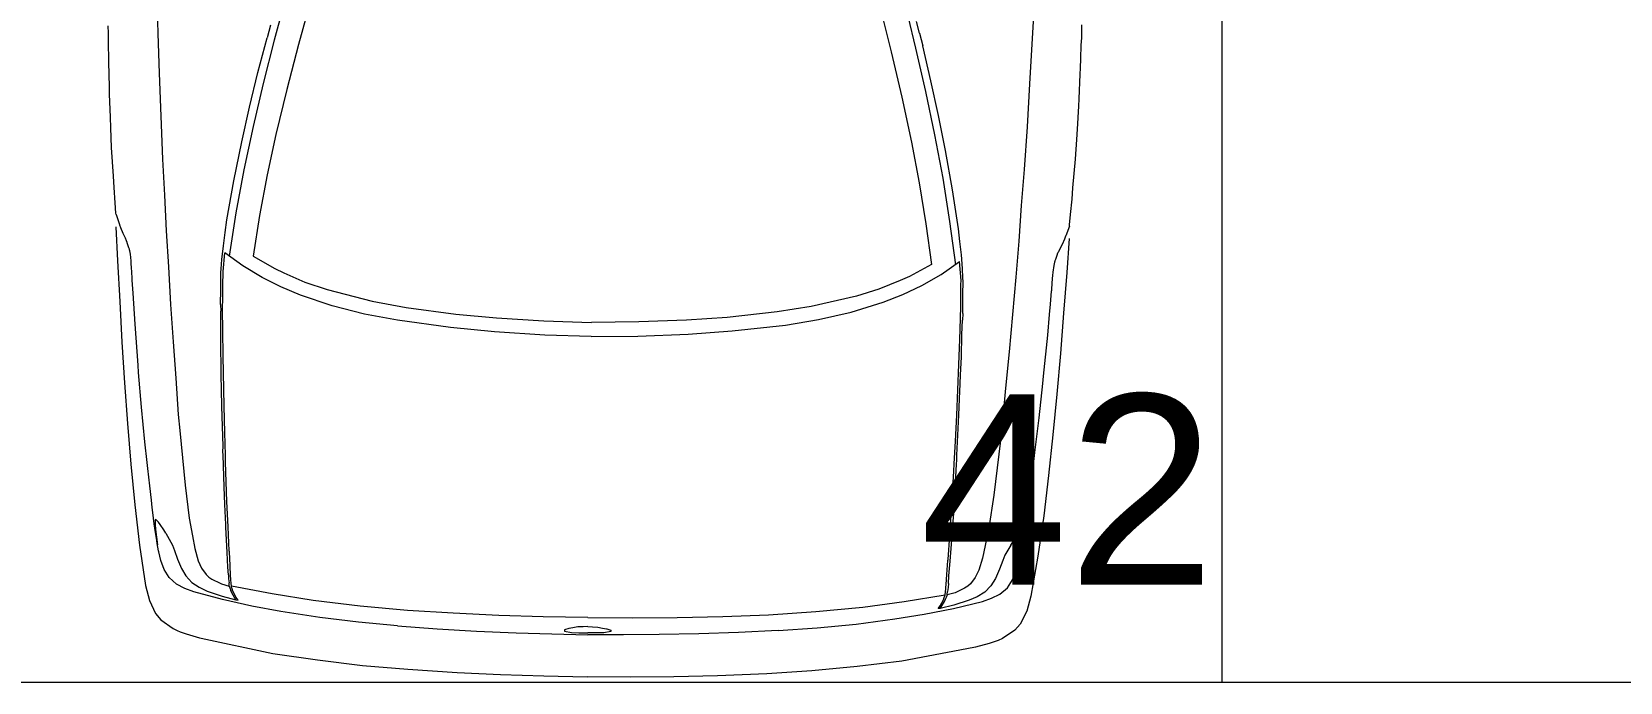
# Model space of a CAD drawing. Header units: inches. Extents: x 13 to 261, y -112 to -47.
# Drawn here: x 70.625 to 73.634, y -71.427 to -70.196 of the extents above; entities that cross this region are included whole.
import ezdxf

# ---------------------------------------------------------------- set-up
doc = ezdxf.new("R2010")
doc.units = ezdxf.units.IN
doc.header["$MEASUREMENT"] = 0
for name, color, linetype, lineweight in [('AUTOS', 6, 'Continuous', 20), ('CAJONES', 3, 'Continuous', 20), ('TEXTOS', 124, 'Continuous', 30)]:
    doc.layers.add(name, color=color, linetype=linetype, lineweight=lineweight)
doc.styles.add('TEXTOS', font='ARIALUNI.TTF', dxfattribs={"height": 0.36})

msp = doc.modelspace()

# ---------------------------------------------------------------- linework, layer by layer
at = {"layer": 'AUTOS', "linetype": 'Continuous'}
for p, q in [((70.862, -70.1245), (70.8641, -70.1996)), ((71.1566, -70.1251), (71.1304, -70.2203)), ((72.2295, -70.1381), (72.2533, -70.2339)), ((71.1007, -70.1524), (71.0845, -70.2122)), ((72.2846, -70.1668), (72.2994, -70.227)), ((72.5239, -70.1447), (72.52, -70.2197)), ((70.7706, -70.1989), (70.7703, -70.1849)), ((70.7708, -70.2244), (70.7706, -70.1989)), ((70.8641, -70.1996), (70.8667, -70.2746)), ((71.0778, -70.1837), (71.0711, -70.2076)), ((72.3068, -70.1986), (72.3015, -70.177)), ((72.3068, -70.1986), (72.313, -70.2227)), ((72.6142, -70.2073), (72.6145, -70.1828)), ((70.7711, -70.2424), (70.7708, -70.2244)), ((71.0538, -70.2734), (71.0711, -70.2076)), ((71.0845, -70.2122), (71.0635, -70.294)), ((71.1304, -70.2203), (71.1084, -70.3055)), ((72.2994, -70.227), (72.3184, -70.3092)), ((72.3287, -70.2889), (72.313, -70.2227)), ((72.52, -70.2197), (72.5156, -70.2946)), ((72.6127, -70.2468), (72.6135, -70.2213)), ((72.6135, -70.2213), (72.6142, -70.2073)), ((70.7715, -70.2539), (70.7711, -70.2424)), ((70.7724, -70.3005), (70.7715, -70.2539)), ((72.2533, -70.2339), (72.2733, -70.3197)), ((72.612, -70.2648), (72.6127, -70.2468)), ((70.8667, -70.2746), (70.8697, -70.3561)), ((71.038, -70.3387), (71.0538, -70.2734)), ((72.3429, -70.3545), (72.3287, -70.2889)), ((72.6093, -70.3228), (72.6113, -70.2763)), ((72.6113, -70.2763), (72.612, -70.2648)), ((70.7727, -70.3145), (70.7724, -70.3005)), ((70.7742, -70.358), (70.7727, -70.3145)), ((71.0635, -70.294), (71.0445, -70.3753)), ((71.1084, -70.3055), (71.0878, -70.3903)), ((72.2733, -70.3197), (72.2917, -70.4049)), ((72.3184, -70.3092), (72.3354, -70.3909)), ((72.5156, -70.2946), (72.5106, -70.3761)), ((71.0232, -70.4045), (71.038, -70.3387)), ((72.6061, -70.3802), (72.6086, -70.3368)), ((72.6086, -70.3368), (72.6093, -70.3228)), ((70.775, -70.378), (70.7742, -70.358)), ((70.7765, -70.415), (70.775, -70.378)), ((70.8697, -70.3561), (70.8732, -70.4372)), ((71.0445, -70.3753), (71.027, -70.4571)), ((72.3561, -70.4207), (72.3429, -70.3545)), ((72.5106, -70.3761), (72.5051, -70.457)), ((72.6048, -70.4002), (72.6061, -70.3802)), ((71.0083, -70.4783), (71.0232, -70.4045)), ((71.0878, -70.3903), (71.0714, -70.4671)), ((72.2917, -70.4049), (72.3063, -70.4821)), ((72.3354, -70.3909), (72.3509, -70.4731)), ((72.6024, -70.4372), (72.6048, -70.4002)), ((70.7799, -70.4691), (70.7765, -70.415)), ((70.8732, -70.4372), (70.8769, -70.5052)), ((72.3692, -70.4949), (72.3561, -70.4207)), ((72.5977, -70.4911), (72.6024, -70.4372)), ((70.7811, -70.4906), (70.7799, -70.4691)), ((71.027, -70.4571), (71.012, -70.5389)), ((71.0714, -70.4671), (71.057, -70.5439)), ((72.5051, -70.457), (72.4998, -70.5249)), ((70.7832, -70.5196), (70.7811, -70.4906)), ((70.9949, -70.5522), (71.0083, -70.4783)), ((72.3063, -70.4821), (72.3189, -70.5593)), ((72.3509, -70.4731), (72.3639, -70.5553)), ((72.3808, -70.569), (72.3692, -70.4949)), ((72.596, -70.5126), (72.5977, -70.4911)), ((70.7845, -70.5396), (70.7832, -70.5196)), ((70.8769, -70.5052), (70.8801, -70.5728)), ((72.4998, -70.5249), (72.495, -70.5924)), ((72.5931, -70.5416), (72.596, -70.5126)), ((70.785, -70.5421), (70.7845, -70.5396)), ((70.785, -70.5421), (70.7912, -70.5607)), ((70.7912, -70.5607), (70.7917, -70.5612)), ((70.7917, -70.5612), (70.7937, -70.5667)), ((70.9916, -70.5761), (70.9949, -70.5522)), ((71.012, -70.5389), (70.999, -70.6207)), ((71.057, -70.5439), (71.0445, -70.6208)), ((72.3189, -70.5593), (72.3294, -70.6364)), ((72.3639, -70.5553), (72.3749, -70.6374)), ((72.5908, -70.5641), (72.5914, -70.5616)), ((72.5914, -70.5616), (72.5931, -70.5416)), ((70.7847, -70.5651), (70.7879, -70.6297)), ((70.7937, -70.5667), (70.798, -70.5773)), ((70.798, -70.5773), (70.8024, -70.5863)), ((70.8024, -70.5863), (70.8044, -70.5909)), ((70.8044, -70.5909), (70.8049, -70.5919)), ((70.8801, -70.5728), (70.8843, -70.6408)), ((70.9883, -70.6011), (70.9916, -70.5761)), ((72.3835, -70.593), (72.3808, -70.569)), ((72.5815, -70.5884), (72.5769, -70.5989)), ((72.5836, -70.583), (72.5815, -70.5884)), ((72.5841, -70.5825), (72.5836, -70.583)), ((72.5908, -70.5641), (72.5841, -70.5825)), ((72.5906, -70.5871), (72.5858, -70.6515)), ((70.8063, -70.5949), (70.8049, -70.5919)), ((70.8063, -70.5949), (70.8049, -70.5919)), ((70.8063, -70.5954), (70.8063, -70.5949)), ((70.8063, -70.5954), (70.8063, -70.5949)), ((70.8092, -70.6049), (70.8063, -70.5954)), ((70.8092, -70.6049), (70.8063, -70.5954)), ((70.8102, -70.6074), (70.8092, -70.6049)), ((70.8102, -70.6074), (70.8092, -70.6049)), ((70.8121, -70.617), (70.8102, -70.6074)), ((70.8111, -70.6119), (70.8102, -70.6074)), ((70.8134, -70.6295), (70.8121, -70.617)), ((70.9855, -70.6271), (70.9883, -70.6011)), ((70.9877, -70.6496), (70.9911, -70.6141)), ((71.0253, -70.639), (70.9911, -70.6141)), ((71.0445, -70.6208), (71.0858, -70.6443)), ((72.3862, -70.6181), (72.3835, -70.593)), ((72.3883, -70.6441), (72.3862, -70.6181)), ((72.495, -70.5924), (72.4892, -70.6603)), ((72.5651, -70.6262), (72.5682, -70.6168)), ((72.5651, -70.6262), (72.5682, -70.6168)), ((72.5682, -70.6163), (72.5697, -70.6133)), ((72.5682, -70.6163), (72.5697, -70.6133)), ((72.5682, -70.6168), (72.5682, -70.6163)), ((72.5682, -70.6168), (72.5682, -70.6163)), ((72.5702, -70.6123), (72.5697, -70.6133)), ((72.5723, -70.6078), (72.5702, -70.6123)), ((72.5769, -70.5989), (72.5723, -70.6078)), ((70.7879, -70.6297), (70.792, -70.7067)), ((70.8138, -70.636), (70.8134, -70.6295)), ((70.8143, -70.6415), (70.8138, -70.636)), ((70.8155, -70.6615), (70.8143, -70.6415)), ((70.8843, -70.6408), (70.8884, -70.7119)), ((70.9836, -70.6585), (70.9837, -70.6515)), ((70.9837, -70.6515), (70.9842, -70.6445)), ((70.9842, -70.6445), (70.9855, -70.6271)), ((70.9876, -70.6571), (70.9877, -70.6496)), ((71.0615, -70.661), (71.0253, -70.639)), ((71.0858, -70.6443), (71.1027, -70.6525)), ((72.3294, -70.6364), (72.2877, -70.6589)), ((72.3482, -70.6551), (72.383, -70.631)), ((72.3856, -70.6666), (72.383, -70.631)), ((72.3891, -70.6616), (72.3883, -70.6441)), ((72.5597, -70.6572), (72.5603, -70.6507)), ((72.5603, -70.6507), (72.5619, -70.6382)), ((72.5619, -70.6382), (72.564, -70.6287)), ((72.563, -70.6332), (72.564, -70.6287)), ((72.564, -70.6287), (72.5651, -70.6262)), ((72.564, -70.6287), (72.5651, -70.6262)), ((72.5858, -70.6515), (72.5798, -70.7284)), ((70.8155, -70.664), (70.8155, -70.6615)), ((70.8155, -70.666), (70.8155, -70.664)), ((70.8172, -70.6905), (70.8155, -70.666)), ((70.9833, -70.6835), (70.9834, -70.669)), ((70.9834, -70.669), (70.9836, -70.6585)), ((70.9871, -70.7006), (70.9874, -70.6761)), ((70.9874, -70.6761), (70.9875, -70.6666)), ((70.9875, -70.6666), (70.9876, -70.6601)), ((70.9876, -70.6601), (70.9876, -70.6571)), ((71.0973, -70.6789), (71.0615, -70.661)), ((71.1341, -70.6944), (71.0973, -70.6789)), ((71.1027, -70.6525), (71.1429, -70.67)), ((71.1429, -70.67), (71.1848, -70.684)), ((72.2706, -70.6667), (72.2299, -70.6832)), ((72.2877, -70.6589), (72.2706, -70.6667)), ((72.2752, -70.6932), (72.3115, -70.6762)), ((72.3115, -70.6762), (72.3482, -70.6551)), ((72.3854, -70.6771), (72.3855, -70.6741)), ((72.3854, -70.6836), (72.3854, -70.6771)), ((72.3855, -70.6741), (72.3856, -70.6666)), ((72.3896, -70.6686), (72.3891, -70.6616)), ((72.3893, -70.6861), (72.3895, -70.6756)), ((72.3895, -70.6756), (72.3896, -70.6686)), ((72.4892, -70.6603), (72.4833, -70.7313)), ((72.5574, -70.6827), (72.5591, -70.6627)), ((72.5591, -70.6627), (72.5597, -70.6572)), ((70.792, -70.7067), (70.796, -70.7833)), ((70.8184, -70.71), (70.8172, -70.6905)), ((70.821, -70.7491), (70.8184, -70.71)), ((70.8884, -70.7119), (70.8931, -70.7825)), ((70.9829, -70.712), (70.9833, -70.6835)), ((70.9829, -70.712), (70.9833, -70.725)), ((70.9868, -70.7191), (70.9871, -70.7006)), ((71.1944, -70.7146), (71.1341, -70.6944)), ((71.1848, -70.684), (71.27, -70.706)), ((71.27, -70.706), (71.3344, -70.7178)), ((72.1877, -70.6962), (72.102, -70.7161)), ((72.1773, -70.7265), (72.2381, -70.7078)), ((72.2299, -70.6832), (72.1877, -70.6962)), ((72.2381, -70.7078), (72.2752, -70.6932)), ((72.385, -70.7176), (72.3853, -70.6931)), ((72.3853, -70.6931), (72.3854, -70.6836)), ((72.3888, -70.7291), (72.3892, -70.7006)), ((72.3892, -70.7006), (72.3893, -70.6861)), ((72.5533, -70.7311), (72.555, -70.7116)), ((72.555, -70.7116), (72.5573, -70.6872)), ((72.5573, -70.6872), (72.5574, -70.6852)), ((72.5574, -70.6852), (72.5574, -70.6827)), ((70.9834, -70.752), (70.9833, -70.725)), ((70.9868, -70.7216), (70.9868, -70.7191)), ((70.9873, -70.7616), (70.9868, -70.7216)), ((71.2557, -70.7304), (71.1944, -70.7146)), ((71.3181, -70.7421), (71.2557, -70.7304)), ((71.4184, -70.7558), (71.3181, -70.7421)), ((71.3344, -70.7178), (71.4287, -70.7305)), ((71.4287, -70.7305), (71.5057, -70.7374)), ((71.5057, -70.7374), (71.5956, -70.743)), ((71.8656, -70.7418), (71.7756, -70.7452)), ((71.9427, -70.7367), (71.8656, -70.7418)), ((72.0373, -70.7263), (71.9427, -70.7367)), ((72.102, -70.7161), (72.0373, -70.7263)), ((72.053, -70.751), (72.1157, -70.7408)), ((72.1157, -70.7408), (72.1773, -70.7265)), ((72.3832, -70.7786), (72.3847, -70.7386)), ((72.3847, -70.7361), (72.385, -70.7176)), ((72.3847, -70.7386), (72.3847, -70.7361)), ((72.3873, -70.7691), (72.3882, -70.7421)), ((72.3888, -70.7291), (72.3882, -70.7421)), ((72.4833, -70.7313), (72.4769, -70.8017)), ((72.5498, -70.7701), (72.5533, -70.7311)), ((72.5798, -70.7284), (72.5739, -70.8049)), ((70.827, -70.8267), (70.821, -70.7491)), ((70.9834, -70.7951), (70.9834, -70.752)), ((70.9877, -70.8091), (70.9873, -70.7616)), ((71.5018, -70.7638), (71.4184, -70.7558)), ((71.5973, -70.77), (71.5018, -70.7638)), ((71.5956, -70.743), (71.6856, -70.7461)), ((71.6852, -70.7726), (71.5973, -70.77)), ((71.6852, -70.7726), (71.7732, -70.7721)), ((71.7756, -70.7452), (71.6856, -70.7461)), ((71.7732, -70.7721), (71.8688, -70.7683)), ((71.8688, -70.7683), (71.9524, -70.7623)), ((71.9524, -70.7623), (72.053, -70.751)), ((72.3863, -70.8121), (72.3873, -70.7691)), ((72.5419, -70.8475), (72.5498, -70.7701)), ((70.796, -70.7833), (70.8011, -70.8603)), ((70.8931, -70.7825), (70.8982, -70.8515)), ((70.984, -70.8281), (70.9834, -70.7951)), ((72.3816, -70.826), (72.3832, -70.7786)), ((72.4769, -70.8017), (72.4701, -70.8706)), ((70.8278, -70.8407), (70.827, -70.8267)), ((70.9843, -70.8451), (70.984, -70.8281)), ((70.9896, -70.9046), (70.9877, -70.8091)), ((72.3775, -70.9215), (72.3816, -70.826)), ((72.3849, -70.8451), (72.3863, -70.8121)), ((72.5739, -70.8049), (72.567, -70.8818)), ((70.8011, -70.8603), (70.8067, -70.9374)), ((70.8335, -70.9062), (70.8278, -70.8407)), ((70.8982, -70.8515), (70.9029, -70.9201)), ((70.985, -70.8736), (70.9843, -70.8451)), ((72.3829, -70.8906), (72.3842, -70.8621)), ((72.3842, -70.8621), (72.3849, -70.8451)), ((72.5334, -70.9269), (72.5407, -70.8615)), ((72.5407, -70.8615), (72.5419, -70.8475)), ((70.9856, -70.9046), (70.985, -70.8736)), ((72.3815, -70.9215), (72.3829, -70.8906)), ((72.4701, -70.8706), (72.4638, -70.939)), ((72.567, -70.8818), (72.5595, -70.9587)), ((70.8398, -70.9718), (70.8335, -70.9062)), ((70.9029, -70.9201), (70.9055, -70.9506)), ((70.9877, -70.9806), (70.9856, -70.9046)), ((70.9856, -70.9046), (70.9856, -70.9046)), ((70.991, -70.9542), (70.9896, -70.9046)), ((70.9896, -70.9046), (70.9896, -70.9046)), ((72.3749, -70.971), (72.3775, -70.9215)), ((72.3775, -70.9215), (72.3775, -70.9215)), ((72.3776, -70.9975), (72.3815, -70.9215)), ((72.3815, -70.9215), (72.3815, -70.9215)), ((70.8067, -70.9374), (70.8127, -71.0145)), ((70.9055, -70.9506), (70.9158, -71.0542)), ((72.4638, -70.939), (72.4604, -70.9695)), ((72.5256, -70.9923), (72.5334, -70.9269)), ((70.8438, -71.0109), (70.8398, -70.9718)), ((70.9875, -70.9901), (70.9877, -70.9806)), ((70.992, -70.9972), (70.991, -70.9542)), ((72.3729, -71.0139), (72.3749, -70.971)), ((72.4604, -70.9695), (72.4476, -71.0729)), ((72.5595, -70.9587), (72.5516, -71.0356)), ((70.8451, -71.0224), (70.8438, -71.0109)), ((70.988, -70.9971), (70.9875, -70.9901)), ((70.9897, -71.0571), (70.988, -70.9971)), ((70.9923, -71.0107), (70.992, -70.9972)), ((70.9949, -71.0852), (70.9923, -71.0107)), ((72.3769, -71.014), (72.3774, -71.007)), ((72.3774, -71.007), (72.3776, -70.9975)), ((72.5207, -71.0312), (72.5256, -70.9923)), ((70.8127, -71.0145), (70.8203, -71.0911)), ((70.8487, -71.0554), (70.8451, -71.0224)), ((72.3678, -71.1019), (72.3722, -71.0274)), ((72.3722, -71.0274), (72.3729, -71.0139)), ((72.3736, -71.074), (72.3769, -71.014)), ((72.5146, -71.0757), (72.519, -71.0427)), ((72.519, -71.0427), (72.5207, -71.0312)), ((72.5516, -71.0356), (72.5422, -71.112)), ((70.8519, -71.0825), (70.8487, -71.0554)), ((70.9158, -71.0542), (70.9235, -71.1163)), ((70.9908, -71.0907), (70.9897, -71.0571)), ((72.4476, -71.0729), (72.4384, -71.1347)), ((70.8203, -71.0911), (70.8294, -71.1677)), ((70.8532, -71.096), (70.8519, -71.0825)), ((70.8546, -71.1055), (70.8532, -71.096)), ((70.9929, -71.1282), (70.9908, -71.0907)), ((70.9973, -71.1327), (70.9949, -71.0852)), ((72.3642, -71.1493), (72.3678, -71.1019)), ((72.3717, -71.1074), (72.3736, -71.074)), ((72.5091, -71.1161), (72.5108, -71.1026)), ((72.5108, -71.1026), (72.5146, -71.0757)), ((70.8569, -71.127), (70.8546, -71.1055)), ((70.8583, -71.1351), (70.8569, -71.127)), ((70.859, -71.1201), (70.8589, -71.1251)), ((70.8589, -71.1251), (70.8589, -71.1256)), ((70.8589, -71.1256), (70.8589, -71.1276)), ((70.8589, -71.1276), (70.8597, -71.1376)), ((70.86, -71.1191), (70.859, -71.1201)), ((70.861, -71.1196), (70.86, -71.1191)), ((70.8634, -71.1221), (70.861, -71.1196)), ((70.8654, -71.1241), (70.8634, -71.1221)), ((70.8684, -71.1282), (70.8654, -71.1241)), ((70.8752, -71.1388), (70.8684, -71.1282)), ((70.9235, -71.1163), (70.9296, -71.1499)), ((70.9928, -71.1332), (70.9929, -71.1282)), ((70.9952, -71.1812), (70.9928, -71.1332)), ((70.9993, -71.1783), (70.9973, -71.1327)), ((72.3688, -71.1449), (72.3717, -71.1074)), ((72.5047, -71.1471), (72.5075, -71.1256)), ((72.5075, -71.1256), (72.5091, -71.1161)), ((72.5422, -71.112), (72.5312, -71.1884)), ((70.862, -71.1586), (70.8583, -71.1351)), ((70.8597, -71.1376), (70.8633, -71.1668)), ((70.8629, -71.1646), (70.862, -71.1586)), ((70.8794, -71.1447), (70.8752, -71.1388)), ((70.8794, -71.1447), (70.8919, -71.1675)), ((70.9296, -71.1499), (70.9343, -71.174)), ((72.3612, -71.1948), (72.3642, -71.1493)), ((72.3651, -71.1979), (72.3687, -71.1499)), ((72.3687, -71.1499), (72.3688, -71.1449)), ((72.4384, -71.1347), (72.4315, -71.1682)), ((72.4798, -71.1676), (72.4932, -71.1479)), ((72.4932, -71.1479), (72.4963, -71.144)), ((72.4963, -71.144), (72.4983, -71.142)), ((72.5016, -71.1575), (72.4974, -71.1866)), ((72.4983, -71.142), (72.5008, -71.1395)), ((72.4989, -71.1785), (72.5032, -71.155)), ((72.5008, -71.1395), (72.5018, -71.139)), ((72.5027, -71.1475), (72.5016, -71.1575)), ((72.5018, -71.139), (72.5028, -71.14)), ((72.5028, -71.1455), (72.5027, -71.1475)), ((72.5028, -71.14), (72.5028, -71.145)), ((72.5028, -71.145), (72.5028, -71.1455)), ((72.5032, -71.155), (72.5047, -71.1471)), ((70.8294, -71.1677), (70.8409, -71.2439)), ((70.8657, -71.1781), (70.8629, -71.1646)), ((70.8662, -71.1802), (70.8657, -71.1781)), ((70.87, -71.1967), (70.8662, -71.1802)), ((70.8919, -71.1675), (70.8958, -71.1775)), ((70.8958, -71.1775), (70.9016, -71.1941)), ((70.9343, -71.174), (70.9405, -71.1971)), ((70.9969, -71.2092), (70.9952, -71.1812)), ((70.9997, -71.1803), (70.9993, -71.1783)), ((71.0009, -71.2063), (70.9997, -71.1803)), ((72.4262, -71.1921), (72.4194, -71.215)), ((72.4315, -71.1682), (72.4262, -71.1921)), ((72.4688, -71.1866), (72.4646, -71.1966)), ((72.4798, -71.1676), (72.4688, -71.1866)), ((72.4946, -71.1979), (72.4978, -71.1845)), ((72.4978, -71.1845), (72.4989, -71.1785)), ((72.5312, -71.1884), (72.5178, -71.2642)), ((70.8763, -71.2138), (70.87, -71.1967)), ((70.8856, -71.2289), (70.8763, -71.2138)), ((70.9016, -71.1941), (70.9088, -71.2117)), ((70.9088, -71.2117), (70.9172, -71.2258)), ((70.9405, -71.1971), (70.9469, -71.2111)), ((70.9469, -71.2111), (70.9557, -71.2232)), ((70.9557, -71.2232), (70.9607, -71.2278)), ((70.9977, -71.2238), (70.9969, -71.2092)), ((70.9969, -71.2092), (70.9969, -71.2092)), ((71.0017, -71.2253), (71.0009, -71.2063)), ((72.3576, -71.2418), (72.3588, -71.2228)), ((72.3588, -71.2228), (72.3606, -71.1968)), ((72.3606, -71.1968), (72.3612, -71.1948)), ((72.3628, -71.2258), (72.3651, -71.1979)), ((72.4194, -71.215), (72.4127, -71.2289)), ((72.4584, -71.213), (72.4507, -71.2304)), ((72.4646, -71.1966), (72.4584, -71.213)), ((72.4832, -71.2333), (72.4899, -71.2164)), ((72.4899, -71.2164), (72.4941, -71.1999)), ((72.4941, -71.1999), (72.4946, -71.1979)), ((70.8409, -71.2439), (70.8481, -71.2724)), ((70.8995, -71.2411), (70.8856, -71.2289)), ((70.9154, -71.2493), (70.8995, -71.2411)), ((70.9323, -71.256), (70.9154, -71.2493)), ((70.9172, -71.2258), (70.9285, -71.2379)), ((70.9285, -71.2379), (70.9424, -71.2471)), ((70.9424, -71.2471), (70.9573, -71.2543)), ((70.9607, -71.2278), (70.9666, -71.2319)), ((70.9666, -71.2319), (70.982, -71.2396)), ((70.982, -71.2396), (70.9845, -71.2406)), ((70.9845, -71.2406), (70.9994, -71.2453)), ((70.9977, -71.2238), (70.9977, -71.2248)), ((70.9977, -71.2248), (70.9977, -71.2258)), ((70.9977, -71.2258), (70.9981, -71.2288)), ((70.9981, -71.2288), (70.9981, -71.2313)), ((70.9981, -71.2313), (70.999, -71.2388)), ((70.9995, -71.2443), (70.999, -71.2388)), ((70.9994, -71.2453), (70.9995, -71.2443)), ((70.9994, -71.2453), (71.0014, -71.2503)), ((71.0014, -71.2503), (71.0024, -71.2528)), ((71.0021, -71.2313), (71.0017, -71.2253)), ((71.0021, -71.2323), (71.0021, -71.2313)), ((71.0021, -71.2328), (71.0021, -71.2323)), ((71.003, -71.2398), (71.0021, -71.2328)), ((71.0023, -71.2533), (71.0024, -71.2528)), ((71.0043, -71.2578), (71.0023, -71.2533)), ((71.0035, -71.2443), (71.003, -71.2398)), ((71.0034, -71.2453), (71.0035, -71.2443)), ((71.0808, -71.2598), (71.0034, -71.2453)), ((71.0039, -71.2473), (71.0034, -71.2453)), ((71.0034, -71.2453), (71.0034, -71.2453)), ((71.0049, -71.2503), (71.0039, -71.2473)), ((71.0063, -71.2544), (71.0049, -71.2503)), ((72.3559, -71.2563), (72.357, -71.2493)), ((72.357, -71.2478), (72.3576, -71.2418)), ((72.357, -71.2488), (72.357, -71.2478)), ((72.357, -71.2493), (72.357, -71.2488)), ((72.361, -71.2478), (72.3599, -71.2553)), ((72.3616, -71.2423), (72.361, -71.2453)), ((72.361, -71.2453), (72.361, -71.2478)), ((72.3616, -71.2403), (72.3628, -71.2258)), ((72.3616, -71.2403), (72.3616, -71.2413)), ((72.3616, -71.2413), (72.3616, -71.2423)), ((72.3628, -71.2258), (72.3628, -71.2258)), ((72.3925, -71.2492), (72.3769, -71.2565)), ((72.3985, -71.2453), (72.3925, -71.2492)), ((72.4036, -71.2408), (72.3985, -71.2453)), ((72.4127, -71.2289), (72.4036, -71.2408)), ((72.4421, -71.2443), (72.4304, -71.2562)), ((72.4507, -71.2304), (72.4421, -71.2443)), ((72.4594, -71.26), (72.4735, -71.2482)), ((72.4735, -71.2482), (72.4832, -71.2333)), ((70.8481, -71.2724), (70.8598, -71.2971)), ((70.9866, -71.2706), (70.9323, -71.256)), ((70.9573, -71.2543), (70.9862, -71.2641)), ((70.9862, -71.2641), (71.0121, -71.2709)), ((71.042, -71.2828), (70.9866, -71.2706)), ((71.0121, -71.2709), (71.0043, -71.2578)), ((71.0122, -71.2664), (71.0063, -71.2544)), ((71.0121, -71.2709), (71.0161, -71.2715)), ((71.0161, -71.2715), (71.0122, -71.2664)), ((71.0974, -71.293), (71.042, -71.2828)), ((71.1586, -71.2722), (71.0808, -71.2598)), ((71.2475, -71.2828), (71.1586, -71.2722)), ((71.3369, -71.2909), (71.2475, -71.2828)), ((72.1996, -71.2849), (72.2777, -71.2743)), ((72.2777, -71.2743), (72.3553, -71.2617)), ((72.342, -71.2876), (72.3461, -71.2826)), ((72.346, -71.2871), (72.3542, -71.2742)), ((72.3721, -71.281), (72.346, -71.2871)), ((72.3461, -71.2826), (72.3522, -71.2707)), ((72.3522, -71.2707), (72.3538, -71.2667)), ((72.3538, -71.2667), (72.3548, -71.2637)), ((72.3542, -71.2742), (72.3562, -71.2698)), ((72.3548, -71.2637), (72.3553, -71.2617)), ((72.3553, -71.2617), (72.3554, -71.2607)), ((72.3553, -71.2617), (72.3553, -71.2617)), ((72.3554, -71.2607), (72.3559, -71.2563)), ((72.3562, -71.2698), (72.3563, -71.2693)), ((72.3573, -71.2668), (72.3563, -71.2693)), ((72.3593, -71.2618), (72.3573, -71.2668)), ((72.3744, -71.2575), (72.3593, -71.2618)), ((72.3593, -71.2618), (72.3594, -71.2608)), ((72.3594, -71.2608), (72.3599, -71.2553)), ((72.3715, -71.2874), (72.4262, -71.2741)), ((72.4012, -71.2718), (72.3721, -71.281)), ((72.3769, -71.2565), (72.3744, -71.2575)), ((72.4163, -71.265), (72.4012, -71.2718)), ((72.4304, -71.2562), (72.4163, -71.265)), ((72.4262, -71.2741), (72.4433, -71.2678)), ((72.4433, -71.2678), (72.4594, -71.26)), ((72.5178, -71.2642), (72.51, -71.2926)), ((70.8598, -71.2971), (70.8697, -71.3087)), ((70.8697, -71.3087), (70.893, -71.325)), ((71.1707, -71.3044), (71.0974, -71.293)), ((71.2441, -71.3133), (71.1707, -71.3044)), ((71.3181, -71.3202), (71.2441, -71.3133)), ((71.4234, -71.2964), (71.3369, -71.2909)), ((71.5098, -71.3005), (71.4234, -71.2964)), ((71.5943, -71.303), (71.5098, -71.3005)), ((71.6788, -71.3045), (71.5943, -71.303)), ((71.6788, -71.3045), (71.7633, -71.3051)), ((71.7633, -71.3051), (71.8478, -71.3046)), ((71.8478, -71.3046), (71.9343, -71.3026)), ((71.9343, -71.3026), (72.0209, -71.2992)), ((72.0209, -71.2992), (72.1104, -71.2933)), ((72.1104, -71.2933), (72.1996, -71.2849)), ((72.1867, -71.3167), (72.2603, -71.3071)), ((72.2603, -71.3071), (72.3159, -71.2983)), ((72.3159, -71.2983), (72.3715, -71.2874)), ((72.346, -71.2871), (72.342, -71.2876)), ((72.51, -71.2926), (72.4977, -71.317)), ((70.893, -71.325), (70.9009, -71.3291)), ((70.9009, -71.3291), (70.9064, -71.3312)), ((70.9064, -71.3312), (70.9178, -71.3353)), ((70.9178, -71.3353), (70.9433, -71.3426)), ((70.9433, -71.3426), (70.9462, -71.3436)), ((70.9462, -71.3436), (71.0819, -71.3723)), ((71.3181, -71.3202), (71.393, -71.3261)), ((71.393, -71.3261), (71.468, -71.33)), ((71.468, -71.33), (71.5429, -71.3334)), ((71.5429, -71.3334), (71.6104, -71.3352)), ((71.6104, -71.3352), (71.6784, -71.337)), ((71.6425, -71.3251), (71.6345, -71.3275)), ((71.6345, -71.3275), (71.6345, -71.33)), ((71.6345, -71.33), (71.6479, -71.3327)), ((71.643, -71.3251), (71.6425, -71.3251)), ((71.6505, -71.3237), (71.643, -71.3251)), ((71.6479, -71.3327), (71.6614, -71.3333)), ((71.6596, -71.3223), (71.6505, -71.3237)), ((71.6696, -71.3219), (71.6596, -71.3223)), ((71.6614, -71.3333), (71.6784, -71.3335)), ((71.6786, -71.3215), (71.6696, -71.3219)), ((71.6954, -71.3337), (71.6784, -71.3335)), ((71.7464, -71.3369), (71.6784, -71.337)), ((71.6786, -71.3215), (71.6876, -71.3221)), ((71.6876, -71.3221), (71.6976, -71.3228)), ((71.7089, -71.3334), (71.6954, -71.3337)), ((71.6976, -71.3228), (71.7065, -71.3244)), ((71.7065, -71.3244), (71.714, -71.326)), ((71.7225, -71.3311), (71.7089, -71.3334)), ((71.714, -71.326), (71.7145, -71.326)), ((71.7145, -71.326), (71.7225, -71.3286)), ((71.7225, -71.3286), (71.7225, -71.3311)), ((71.8139, -71.3367), (71.7464, -71.3369)), ((71.8889, -71.3351), (71.8139, -71.3367)), ((71.9639, -71.333), (71.8889, -71.3351)), ((72.039, -71.3289), (71.9639, -71.333)), ((72.039, -71.3289), (72.1131, -71.3238)), ((72.1131, -71.3238), (72.1867, -71.3167)), ((72.4875, -71.3284), (72.4639, -71.3441)), ((72.4977, -71.317), (72.4875, -71.3284)), ((71.0819, -71.3723), (71.1668, -71.3848)), ((72.4101, -71.3614), (72.2738, -71.3868)), ((72.4131, -71.3605), (72.4101, -71.3614)), ((72.4387, -71.3538), (72.4131, -71.3605)), ((72.4503, -71.3499), (72.4387, -71.3538)), ((72.4558, -71.348), (72.4503, -71.3499)), ((72.4639, -71.3441), (72.4558, -71.348)), ((71.1668, -71.3848), (71.2521, -71.3949)), ((71.2521, -71.3949), (71.3376, -71.4024)), ((71.3376, -71.4024), (71.431, -71.4085)), ((72.1887, -71.3972), (72.1031, -71.4052)), ((72.2738, -71.3868), (72.1887, -71.3972)), ((71.431, -71.4085), (71.513, -71.4125)), ((71.513, -71.4125), (71.5954, -71.415)), ((71.5954, -71.415), (71.6774, -71.4165)), ((71.7594, -71.417), (71.6774, -71.4165)), ((71.8419, -71.4165), (71.7594, -71.417)), ((71.924, -71.4145), (71.8419, -71.4165)), ((72.0175, -71.4107), (71.924, -71.4145)), ((72.1031, -71.4052), (72.0175, -71.4107))]:
    msp.add_line(p, q, dxfattribs=at)
at = {"layer": 'CAJONES'}
for p, q in [((72.8799, -66.4268), (72.8799, -71.4268)), ((68.0799, -71.4268), (84.8799, -71.4268))]:
    msp.add_line(p, q, dxfattribs=at)

# ---------------------------------------------------------------- texts
at = {"layer": 'TEXTOS', "style": 'TEXTOS'}
msp.add_text('42', height=0.36, dxfattribs=at).set_placement((72.308, -71.2424))

doc.saveas('drawing.dxf')
